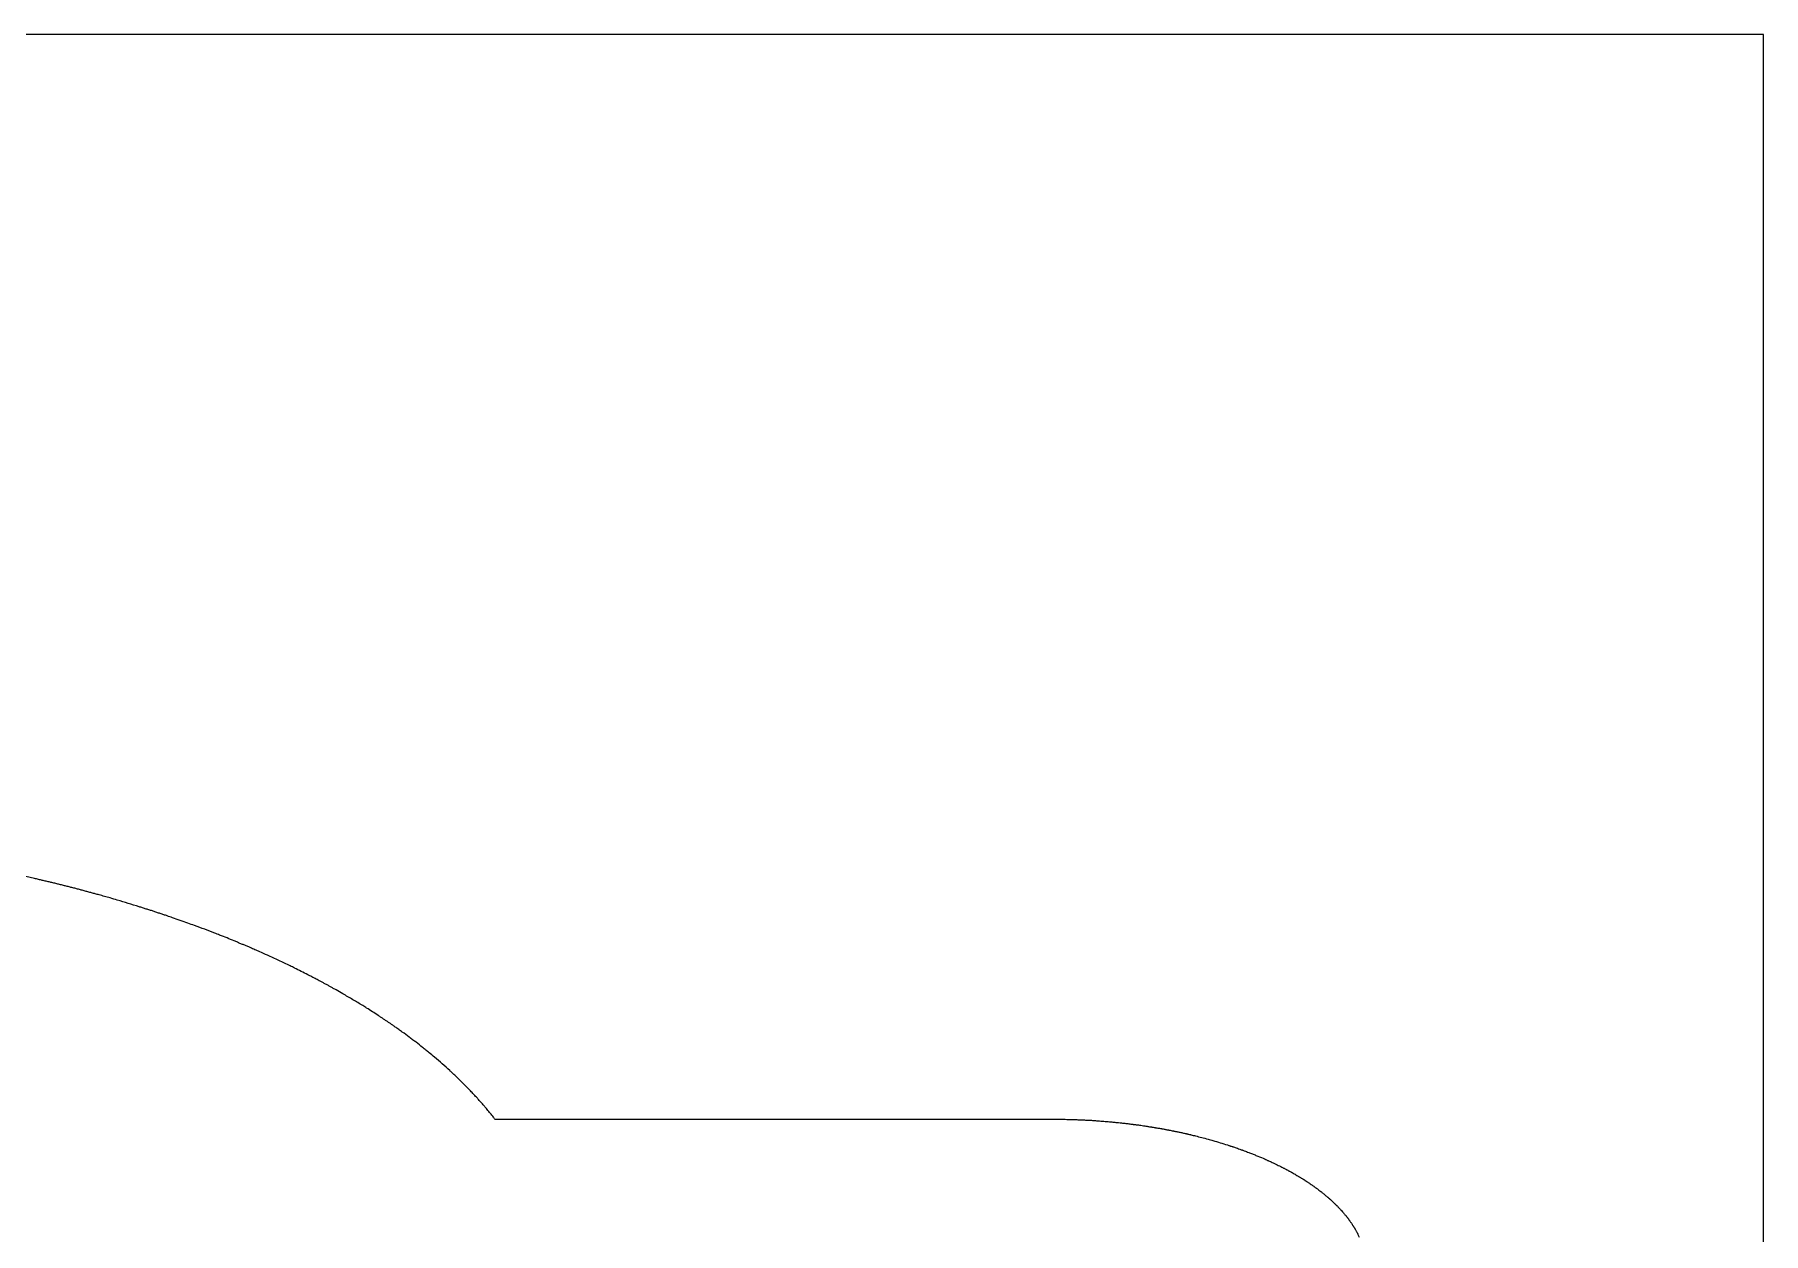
# Model space of a CAD drawing. Header units: millimetres. Extents: x 89860 to 502050, y -351975 to 882300.
# Drawn here: x 362979.054 to 362981.208, y 257910.36 to 257911.854 of the extents above; entities that cross this region are included whole.
import ezdxf

# ---------------------------------------------------------------- set-up
doc = ezdxf.new("R2010")
doc.units = ezdxf.units.MM
doc.header["$LTSCALE"] = 150
doc.layers.add('-----20 General Symbol', color=3, linetype='Continuous')
doc.layers.add('-----29 Cable Schedule', color=1, linetype='Continuous')

# ---------------------------------------------------------------- blocks, each defined once
blk = doc.blocks.new('A$C93139d4c')
at = {"layer": '-----20 General Symbol'}
for points, knots in [([(-30937.5834, -18776.2924), (-30938.587, -18776.2924), (-30939.5907, -18776.2924), (-30941.5981, -18776.2924), (-30942.6017, -18776.2924), (-30945.6127, -18776.2924), (-30947.6201, -18776.2924), (-30949.6274, -18776.2924)], [0, 0, 0, 0, 0.25, 0.25, 0.5, 0.5, 1, 1, 1, 1]), ([(-30937.5834, -18782.1728), (-30937.5834, -18781.7199), (-30937.5834, -18781.2577), (-30937.5834, -18780.0789), (-30937.5834, -18779.3505), (-30937.5834, -18777.8524), (-30937.5834, -18777.0825), (-30937.5834, -18776.2924)], [0, 0, 0, 0, 0.249802, 0.249802, 0.624772, 0.624772, 1, 1, 1, 1]), ([(-30941.892, -18778.3958), (-30941.8968, -18778.3947), (-30941.9017, -18778.3936), (-30941.9114, -18778.3914), (-30941.9163, -18778.3903), (-30941.9244, -18778.3885), (-30941.9276, -18778.3878), (-30941.9309, -18778.3871)], [0, 0, 0, 0, 0.375001, 0.375001, 0.750001, 0.750001, 1, 1, 1, 1]), ([(-30941.8727, -18778.4005), (-30941.8743, -18778.4001), (-30941.8759, -18778.3997), (-30941.8791, -18778.3989), (-30941.8807, -18778.3985), (-30941.8855, -18778.3974), (-30941.8888, -18778.3966), (-30941.892, -18778.3958)], [0, 0, 0, 0, 0.25, 0.25, 0.5, 0.5, 1, 1, 1, 1]), ([(-30941.8535, -18778.4048), (-30941.8551, -18778.4045), (-30941.8567, -18778.4041), (-30941.8599, -18778.4034), (-30941.8615, -18778.403), (-30941.8663, -18778.4019), (-30941.8695, -18778.4012), (-30941.8727, -18778.4005)], [0, 0, 0, 0, 0.25, 0.25, 0.5, 0.5, 1, 1, 1, 1]), ([(-30941.8344, -18778.4095), (-30941.836, -18778.4091), (-30941.8376, -18778.4087), (-30941.8408, -18778.4079), (-30941.8423, -18778.4075), (-30941.8471, -18778.4064), (-30941.8503, -18778.4056), (-30941.8535, -18778.4048)], [0, 0, 0, 0, 0.25, 0.25, 0.5, 0.5, 1, 1, 1, 1]), ([(-30941.8154, -18778.4144), (-30941.817, -18778.4139), (-30941.8186, -18778.4135), (-30941.8217, -18778.4127), (-30941.8233, -18778.4123), (-30941.8281, -18778.4111), (-30941.8312, -18778.4103), (-30941.8344, -18778.4095)], [0, 0, 0, 0, 0.25, 0.25, 0.5, 0.5, 1, 1, 1, 1]), ([(-30941.7965, -18778.419), (-30941.7981, -18778.4186), (-30941.7997, -18778.4182), (-30941.8028, -18778.4174), (-30941.8044, -18778.4171), (-30941.8091, -18778.4159), (-30941.8123, -18778.4151), (-30941.8154, -18778.4144)], [0, 0, 0, 0, 0.25, 0.25, 0.5, 0.5, 1, 1, 1, 1]), ([(-30941.7778, -18778.4239), (-30941.7794, -18778.4235), (-30941.7809, -18778.4231), (-30941.784, -18778.4223), (-30941.7856, -18778.4219), (-30941.7903, -18778.4206), (-30941.7934, -18778.4198), (-30941.7965, -18778.419)], [0, 0, 0, 0, 0.25, 0.25, 0.5, 0.5, 1, 1, 1, 1]), ([(-30941.7591, -18778.4291), (-30941.7607, -18778.4286), (-30941.7622, -18778.4282), (-30941.7654, -18778.4273), (-30941.7669, -18778.4269), (-30941.7716, -18778.4256), (-30941.7747, -18778.4248), (-30941.7778, -18778.4239)], [0, 0, 0, 0, 0.25, 0.25, 0.5, 0.5, 1, 1, 1, 1]), ([(-30941.7406, -18778.434), (-30941.7421, -18778.4336), (-30941.7437, -18778.4332), (-30941.7468, -18778.4323), (-30941.7483, -18778.4319), (-30941.7529, -18778.4307), (-30941.756, -18778.4299), (-30941.7591, -18778.4291)], [0, 0, 0, 0, 0.25, 0.25, 0.5, 0.5, 1, 1, 1, 1]), ([(-30941.7038, -18778.4443), (-30941.7084, -18778.443), (-30941.713, -18778.4417), (-30941.7222, -18778.4391), (-30941.7268, -18778.4379), (-30941.7344, -18778.4357), (-30941.7375, -18778.4348), (-30941.7406, -18778.434)], [0, 0, 0, 0, 0.375, 0.375, 0.75, 0.75, 1, 1, 1, 1]), ([(-30941.6316, -18778.4661), (-30941.6406, -18778.4634), (-30941.6496, -18778.4606), (-30941.6677, -18778.4552), (-30941.6767, -18778.4525), (-30941.6918, -18778.4479), (-30941.6978, -18778.4461), (-30941.7038, -18778.4443)], [0, 0, 0, 0, 0.375005, 0.375005, 0.750003, 0.750003, 1, 1, 1, 1]), ([(-30941.6139, -18778.4718), (-30941.6154, -18778.4713), (-30941.6168, -18778.4709), (-30941.6198, -18778.4699), (-30941.6213, -18778.4694), (-30941.6257, -18778.468), (-30941.6287, -18778.4671), (-30941.6316, -18778.4661)], [0, 0, 0, 0, 0.25, 0.25, 0.5, 0.5, 1, 1, 1, 1]), ([(-30941.5963, -18778.4773), (-30941.5977, -18778.4768), (-30941.5992, -18778.4764), (-30941.6021, -18778.4754), (-30941.6036, -18778.475), (-30941.608, -18778.4736), (-30941.6109, -18778.4727), (-30941.6139, -18778.4718)], [0, 0, 0, 0, 0.25, 0.25, 0.5, 0.5, 1, 1, 1, 1]), ([(-30941.5787, -18778.4832), (-30941.5802, -18778.4827), (-30941.5817, -18778.4823), (-30941.5846, -18778.4813), (-30941.5861, -18778.4808), (-30941.5904, -18778.4793), (-30941.5934, -18778.4783), (-30941.5963, -18778.4773)], [0, 0, 0, 0, 0.25, 0.25, 0.5, 0.5, 1, 1, 1, 1]), ([(-30941.5614, -18778.489), (-30941.5628, -18778.4885), (-30941.5643, -18778.488), (-30941.5672, -18778.4871), (-30941.5686, -18778.4866), (-30941.573, -18778.4852), (-30941.5758, -18778.4842), (-30941.5787, -18778.4832)], [0, 0, 0, 0, 0.25, 0.25, 0.5, 0.5, 1, 1, 1, 1]), ([(-30941.5099, -18778.5069), (-30941.5163, -18778.5047), (-30941.5227, -18778.5024), (-30941.5356, -18778.4979), (-30941.542, -18778.4957), (-30941.5527, -18778.4919), (-30941.5571, -18778.4904), (-30941.5614, -18778.489)], [0, 0, 0, 0, 0.375005, 0.375005, 0.750004, 0.750004, 1, 1, 1, 1]), ([(-30941.443, -18778.5319), (-30941.4513, -18778.5288), (-30941.4596, -18778.5256), (-30941.4763, -18778.5193), (-30941.4847, -18778.5162), (-30941.4987, -18778.511), (-30941.5043, -18778.509), (-30941.5099, -18778.5069)], [0, 0, 0, 0, 0.375008, 0.375008, 0.750006, 0.750006, 1, 1, 1, 1]), ([(-30941.3942, -18778.5515), (-30941.4003, -18778.549), (-30941.4063, -18778.5465), (-30941.4185, -18778.5416), (-30941.4246, -18778.5392), (-30941.4348, -18778.5351), (-30941.4389, -18778.5335), (-30941.443, -18778.5319)], [0, 0, 0, 0, 0.375006, 0.375006, 0.750004, 0.750004, 1, 1, 1, 1]), ([(-30941.3782, -18778.5582), (-30941.3795, -18778.5577), (-30941.3808, -18778.5571), (-30941.3835, -18778.556), (-30941.3848, -18778.5554), (-30941.3888, -18778.5537), (-30941.3915, -18778.5526), (-30941.3942, -18778.5515)], [0, 0, 0, 0, 0.25, 0.25, 0.5, 0.5, 1, 1, 1, 1]), ([(-30941.3623, -18778.5648), (-30941.3636, -18778.5642), (-30941.3649, -18778.5637), (-30941.3676, -18778.5626), (-30941.3689, -18778.562), (-30941.3729, -18778.5604), (-30941.3755, -18778.5593), (-30941.3782, -18778.5582)], [0, 0, 0, 0, 0.25, 0.25, 0.5, 0.5, 1, 1, 1, 1]), ([(-30941.3309, -18778.5783), (-30941.3348, -18778.5766), (-30941.3387, -18778.5749), (-30941.3466, -18778.5715), (-30941.3505, -18778.5698), (-30941.357, -18778.567), (-30941.3596, -18778.5659), (-30941.3623, -18778.5648)], [0, 0, 0, 0, 0.375002, 0.375002, 0.750001, 0.750001, 1, 1, 1, 1]), ([(-30941.2549, -18778.6136), (-30941.2643, -18778.6091), (-30941.2737, -18778.6047), (-30941.2926, -18778.5958), (-30941.3022, -18778.5914), (-30941.3181, -18778.5841), (-30941.3245, -18778.5812), (-30941.3309, -18778.5783)], [0, 0, 0, 0, 0.375018, 0.375018, 0.750015, 0.750015, 1, 1, 1, 1]), ([(-30941.211, -18778.6355), (-30941.2164, -18778.6327), (-30941.2219, -18778.63), (-30941.2328, -18778.6245), (-30941.2383, -18778.6218), (-30941.2475, -18778.6172), (-30941.2512, -18778.6154), (-30941.2549, -18778.6136)], [0, 0, 0, 0, 0.375008, 0.375008, 0.750004, 0.750004, 1, 1, 1, 1]), ([(-30941.1824, -18778.6507), (-30941.1859, -18778.6488), (-30941.1895, -18778.6469), (-30941.1966, -18778.6431), (-30941.2002, -18778.6412), (-30941.2062, -18778.638), (-30941.2086, -18778.6368), (-30941.211, -18778.6355)], [0, 0, 0, 0, 0.375004, 0.375004, 0.750003, 0.750003, 1, 1, 1, 1]), ([(-30941.1683, -18778.658), (-30941.1695, -18778.6574), (-30941.1706, -18778.6568), (-30941.173, -18778.6555), (-30941.1742, -18778.6549), (-30941.1777, -18778.6531), (-30941.18, -18778.6519), (-30941.1824, -18778.6507)], [0, 0, 0, 0, 0.25, 0.25, 0.5, 0.5, 1, 1, 1, 1]), ([(-30941.1544, -18778.6658), (-30941.1555, -18778.6652), (-30941.1567, -18778.6645), (-30941.159, -18778.6632), (-30941.1602, -18778.6625), (-30941.1637, -18778.6606), (-30941.166, -18778.6593), (-30941.1683, -18778.658)], [0, 0, 0, 0, 0.25, 0.25, 0.5, 0.5, 1, 1, 1, 1]), ([(-30941.1406, -18778.6734), (-30941.1418, -18778.6728), (-30941.1429, -18778.6721), (-30941.1452, -18778.6709), (-30941.1464, -18778.6702), (-30941.1498, -18778.6683), (-30941.1521, -18778.6671), (-30941.1544, -18778.6658)], [0, 0, 0, 0, 0.25, 0.25, 0.5, 0.5, 1, 1, 1, 1]), ([(-30941.074, -18778.7126), (-30941.0822, -18778.7076), (-30941.0904, -18778.7027), (-30941.107, -18778.6929), (-30941.1154, -18778.688), (-30941.1293, -18778.6799), (-30941.135, -18778.6766), (-30941.1406, -18778.6734)], [0, 0, 0, 0, 0.375025, 0.375025, 0.75002, 0.75002, 1, 1, 1, 1]), ([(-30941.0359, -18778.7369), (-30941.0406, -18778.7338), (-30941.0453, -18778.7308), (-30941.0548, -18778.7247), (-30941.0596, -18778.7217), (-30941.0676, -18778.7166), (-30941.0708, -18778.7146), (-30941.074, -18778.7126)], [0, 0, 0, 0, 0.375013, 0.375013, 0.750011, 0.750011, 1, 1, 1, 1]), ([(-30941.0235, -18778.7453), (-30941.0245, -18778.7446), (-30941.0256, -18778.7439), (-30941.0276, -18778.7425), (-30941.0287, -18778.7418), (-30941.0318, -18778.7397), (-30941.0338, -18778.7383), (-30941.0359, -18778.7369)], [0, 0, 0, 0, 0.25, 0.25, 0.5, 0.5, 1, 1, 1, 1]), ([(-30941.0113, -18778.7534), (-30941.0123, -18778.7527), (-30941.0133, -18778.752), (-30941.0154, -18778.7507), (-30941.0164, -18778.75), (-30941.0194, -18778.748), (-30941.0215, -18778.7466), (-30941.0235, -18778.7453)], [0, 0, 0, 0, 0.25, 0.25, 0.5, 0.5, 1, 1, 1, 1]), ([(-30940.9992, -18778.7617), (-30941.0002, -18778.761), (-30941.0012, -18778.7603), (-30941.0032, -18778.7589), (-30941.0042, -18778.7582), (-30941.0072, -18778.7561), (-30941.0093, -18778.7547), (-30941.0113, -18778.7534)], [0, 0, 0, 0, 0.25, 0.25, 0.5, 0.5, 1, 1, 1, 1]), ([(-30940.9755, -18778.7784), (-30940.9785, -18778.7763), (-30940.9814, -18778.7743), (-30940.9873, -18778.7701), (-30940.9903, -18778.768), (-30940.9952, -18778.7645), (-30940.9972, -18778.7631), (-30940.9992, -18778.7617)], [0, 0, 0, 0, 0.375002, 0.375002, 0.750002, 0.750002, 1, 1, 1, 1]), ([(-30940.9412, -18778.804), (-30940.9441, -18778.8019), (-30940.947, -18778.7998), (-30940.9527, -18778.7955), (-30940.9556, -18778.7934), (-30940.9641, -18778.787), (-30940.9698, -18778.7827), (-30940.9755, -18778.7784)], [0, 0, 0, 0, 0.250002, 0.250002, 0.499998, 0.499998, 1, 1, 1, 1]), ([(-30940.9084, -18778.8302), (-30940.9111, -18778.828), (-30940.9139, -18778.8258), (-30940.9193, -18778.8215), (-30940.9221, -18778.8193), (-30940.9304, -18778.8128), (-30940.9358, -18778.8084), (-30940.9412, -18778.804)], [0, 0, 0, 0, 0.25, 0.25, 0.499998, 0.499998, 1, 1, 1, 1]), ([(-30940.8572, -18778.8746), (-30940.8634, -18778.869), (-30940.8697, -18778.8634), (-30940.8823, -18778.8523), (-30940.8888, -18778.8467), (-30940.8996, -18778.8375), (-30940.904, -18778.8338), (-30940.9084, -18778.8302)], [0, 0, 0, 0, 0.375034, 0.375034, 0.750029, 0.750029, 1, 1, 1, 1]), ([(-30940.8379, -18778.8928), (-30940.8403, -18778.8905), (-30940.8426, -18778.8883), (-30940.8474, -18778.8837), (-30940.8498, -18778.8814), (-30940.8539, -18778.8776), (-30940.8555, -18778.8761), (-30940.8572, -18778.8746)], [0, 0, 0, 0, 0.375005, 0.375005, 0.750004, 0.750004, 1, 1, 1, 1]), ([(-30940.8102, -18778.9202), (-30940.8136, -18778.9168), (-30940.817, -18778.9134), (-30940.8239, -18778.9065), (-30940.8274, -18778.9031), (-30940.8332, -18778.8974), (-30940.8355, -18778.8951), (-30940.8379, -18778.8928)], [0, 0, 0, 0, 0.375011, 0.375011, 0.750006, 0.750006, 1, 1, 1, 1]), ([(-30940.7928, -18778.9387), (-30940.7942, -18778.9372), (-30940.7957, -18778.9357), (-30940.7986, -18778.9326), (-30940.8001, -18778.931), (-30940.8045, -18778.9264), (-30940.8073, -18778.9233), (-30940.8102, -18778.9202)], [0, 0, 0, 0, 0.25, 0.25, 0.5, 0.5, 1, 1, 1, 1]), ([(-30940.776, -18778.9575), (-30940.778, -18778.9552), (-30940.7801, -18778.9528), (-30940.7843, -18778.9481), (-30940.7864, -18778.9458), (-30940.7899, -18778.9419), (-30940.7913, -18778.9403), (-30940.7928, -18778.9387)], [0, 0, 0, 0, 0.375005, 0.375005, 0.750004, 0.750004, 1, 1, 1, 1]), ([(-30940.7679, -18778.9669), (-30940.7685, -18778.9661), (-30940.7692, -18778.9653), (-30940.7706, -18778.9638), (-30940.7712, -18778.963), (-30940.7733, -18778.9606), (-30940.7746, -18778.9591), (-30940.776, -18778.9575)], [0, 0, 0, 0, 0.25, 0.25, 0.5, 0.5, 1, 1, 1, 1]), ([(-30940.7522, -18778.9859), (-30940.7535, -18778.9843), (-30940.7548, -18778.9828), (-30940.7574, -18778.9796), (-30940.7587, -18778.978), (-30940.7627, -18778.9732), (-30940.7653, -18778.9701), (-30940.7679, -18778.9669)], [0, 0, 0, 0, 0.25, 0.25, 0.5, 0.5, 1, 1, 1, 1]), ([(-30940.7446, -18778.9956), (-30940.7452, -18778.9948), (-30940.7459, -18778.994), (-30940.7471, -18778.9924), (-30940.7478, -18778.9916), (-30940.7497, -18778.9891), (-30940.7509, -18778.9875), (-30940.7522, -18778.9859)], [0, 0, 0, 0, 0.25, 0.25, 0.5, 0.5, 1, 1, 1, 1]), ([(-30940.7446, -18778.9956), (-30940.629, -18778.9956), (-30940.5134, -18778.9956), (-30940.2821, -18778.9956), (-30940.1665, -18778.9956), (-30939.8197, -18778.9956), (-30939.5885, -18778.9956), (-30939.3572, -18778.9956)], [0, 0, 0, 0, 0.25, 0.25, 0.5, 0.5, 1, 1, 1, 1]), ([(-30939.3572, -18778.9956), (-30939.3555, -18778.9956), (-30939.3539, -18778.9956), (-30939.3505, -18778.9956), (-30939.3488, -18778.9956), (-30939.3438, -18778.9956), (-30939.3404, -18778.9956), (-30939.3371, -18778.9956)], [0, 0, 0, 0, 0.25, 0.25, 0.5, 0.5, 1, 1, 1, 1]), ([(-30939.3371, -18778.9956), (-30939.3338, -18778.9957), (-30939.3304, -18778.9957), (-30939.3221, -18778.996), (-30939.3171, -18778.9961), (-30939.3072, -18778.9964), (-30939.3022, -18778.9965), (-30939.2972, -18778.9966)], [0, 0, 0, 0, 0.25, 0.25, 0.625, 0.625, 1, 1, 1, 1]), ([(-30939.2972, -18778.9966), (-30939.2955, -18778.9967), (-30939.2939, -18778.9968), (-30939.2914, -18778.997), (-30939.2906, -18778.997), (-30939.2889, -18778.9971), (-30939.2881, -18778.9971), (-30939.2873, -18778.9972)], [0, 0, 0, 0, 0.5, 0.5, 0.75, 0.75, 1, 1, 1, 1]), ([(-30939.2873, -18778.9972), (-30939.2856, -18778.9972), (-30939.284, -18778.9973), (-30939.2807, -18778.9974), (-30939.2791, -18778.9974), (-30939.2774, -18778.9974)], [0, 0, 0, 0, 0.5, 0.5, 1, 1, 1, 1]), ([(-30939.2774, -18778.9974), (-30939.2758, -18778.9975), (-30939.2742, -18778.9976), (-30939.2701, -18778.9978), (-30939.2676, -18778.998), (-30939.2627, -18778.9982), (-30939.2603, -18778.9984), (-30939.2578, -18778.9985)], [0, 0, 0, 0, 0.25, 0.25, 0.625, 0.625, 1, 1, 1, 1]), ([(-30939.2578, -18778.9985), (-30939.2562, -18778.9987), (-30939.2546, -18778.9988), (-30939.2521, -18778.999), (-30939.2513, -18778.9991), (-30939.2497, -18778.9992), (-30939.2489, -18778.9993), (-30939.2481, -18778.9993)], [0, 0, 0, 0, 0.5, 0.5, 0.75, 0.75, 1, 1, 1, 1]), ([(-30939.2481, -18778.9993), (-30939.2464, -18778.9994), (-30939.2448, -18778.9995), (-30939.2424, -18778.9996), (-30939.2416, -18778.9997), (-30939.24, -18778.9998), (-30939.2392, -18778.9998), (-30939.2383, -18778.9999)], [0, 0, 0, 0, 0.5, 0.5, 0.75, 0.75, 1, 1, 1, 1]), ([(-30939.2383, -18778.9999), (-30939.2359, -18779.0001), (-30939.2335, -18779.0003), (-30939.2287, -18779.0007), (-30939.2263, -18779.0009), (-30939.219, -18779.0015), (-30939.2142, -18779.0019), (-30939.2094, -18779.0023)], [0, 0, 0, 0, 0.25, 0.25, 0.5, 0.5, 1, 1, 1, 1]), ([(-30939.2094, -18779.0023), (-30939.2078, -18779.0024), (-30939.2062, -18779.0026), (-30939.2038, -18779.0029), (-30939.203, -18779.003), (-30939.2014, -18779.0032), (-30939.2006, -18779.0032), (-30939.1998, -18779.0033)], [0, 0, 0, 0, 0.5, 0.5, 0.75, 0.75, 1, 1, 1, 1]), ([(-30939.1998, -18779.0033), (-30939.1982, -18779.0035), (-30939.1966, -18779.0036), (-30939.1943, -18779.0038), (-30939.1935, -18779.0039), (-30939.1919, -18779.004), (-30939.1911, -18779.0041), (-30939.1903, -18779.0041)], [0, 0, 0, 0, 0.5, 0.5, 0.75, 0.75, 1, 1, 1, 1]), ([(-30939.1903, -18779.0041), (-30939.1879, -18779.0044), (-30939.1856, -18779.0047), (-30939.1797, -18779.0053), (-30939.1761, -18779.0057), (-30939.169, -18779.0065), (-30939.1655, -18779.007), (-30939.162, -18779.0074)], [0, 0, 0, 0, 0.25, 0.25, 0.624999, 0.624999, 1, 1, 1, 1]), ([(-30939.162, -18779.0074), (-30939.1604, -18779.0076), (-30939.1588, -18779.0078), (-30939.1565, -18779.0081), (-30939.1557, -18779.0082), (-30939.1541, -18779.0085), (-30939.1533, -18779.0086), (-30939.1526, -18779.0087)], [0, 0, 0, 0, 0.5, 0.5, 0.75, 0.75, 1, 1, 1, 1]), ([(-30939.1526, -18779.0087), (-30939.151, -18779.0089), (-30939.1495, -18779.0091), (-30939.1471, -18779.0093), (-30939.1464, -18779.0094), (-30939.1448, -18779.0096), (-30939.1441, -18779.0097), (-30939.1433, -18779.0098)], [0, 0, 0, 0, 0.5, 0.5, 0.75, 0.75, 1, 1, 1, 1]), ([(-30939.1433, -18779.0098), (-30939.1417, -18779.01), (-30939.1402, -18779.0102), (-30939.1363, -18779.0108), (-30939.134, -18779.0111), (-30939.1294, -18779.0118), (-30939.1271, -18779.0121), (-30939.1248, -18779.0124)], [0, 0, 0, 0, 0.25, 0.25, 0.625, 0.625, 1, 1, 1, 1]), ([(-30939.1248, -18779.0124), (-30939.1233, -18779.0127), (-30939.1217, -18779.013), (-30939.1194, -18779.0134), (-30939.1187, -18779.0135), (-30939.1171, -18779.0138), (-30939.1164, -18779.0139), (-30939.1156, -18779.014)], [0, 0, 0, 0, 0.5, 0.5, 0.75, 0.75, 1, 1, 1, 1]), ([(-30939.1156, -18779.014), (-30939.1141, -18779.0143), (-30939.1126, -18779.0145), (-30939.1103, -18779.0148), (-30939.1095, -18779.0149), (-30939.108, -18779.0152), (-30939.1072, -18779.0153), (-30939.1064, -18779.0154)], [0, 0, 0, 0, 0.5, 0.5, 0.75, 0.75, 1, 1, 1, 1]), ([(-30939.1064, -18779.0154), (-30939.1049, -18779.0157), (-30939.1034, -18779.0159), (-30939.1012, -18779.0163), (-30939.1004, -18779.0165), (-30939.0989, -18779.0167), (-30939.0981, -18779.0169), (-30939.0974, -18779.017)], [0, 0, 0, 0, 0.5, 0.5, 0.75, 0.75, 1, 1, 1, 1]), ([(-30939.0974, -18779.017), (-30939.0959, -18779.0172), (-30939.0944, -18779.0174), (-30939.0921, -18779.0178), (-30939.0914, -18779.0179), (-30939.0898, -18779.0181), (-30939.0891, -18779.0182), (-30939.0883, -18779.0183)], [0, 0, 0, 0, 0.5, 0.5, 0.75, 0.75, 1, 1, 1, 1]), ([(-30939.0883, -18779.0183), (-30939.0868, -18779.0186), (-30939.0853, -18779.0189), (-30939.0831, -18779.0193), (-30939.0823, -18779.0194), (-30939.0808, -18779.0197), (-30939.0801, -18779.0198), (-30939.0793, -18779.0199)], [0, 0, 0, 0, 0.5, 0.5, 0.75, 0.75, 1, 1, 1, 1]), ([(-30939.0793, -18779.0199), (-30939.0779, -18779.0202), (-30939.0764, -18779.0206), (-30939.0742, -18779.021), (-30939.0734, -18779.0212), (-30939.0719, -18779.0215), (-30939.0712, -18779.0217), (-30939.0705, -18779.0218)], [0, 0, 0, 0, 0.5, 0.5, 0.75, 0.75, 1, 1, 1, 1]), ([(-30939.0705, -18779.0218), (-30939.069, -18779.0221), (-30939.0675, -18779.0223), (-30939.0653, -18779.0227), (-30939.0645, -18779.0229), (-30939.0631, -18779.0231), (-30939.0623, -18779.0233), (-30939.0616, -18779.0234)], [0, 0, 0, 0, 0.5, 0.5, 0.75, 0.75, 1, 1, 1, 1]), ([(-30939.0616, -18779.0234), (-30939.0601, -18779.0237), (-30939.0586, -18779.024), (-30939.0564, -18779.0245), (-30939.0557, -18779.0247), (-30939.0542, -18779.025), (-30939.0535, -18779.0251), (-30939.0527, -18779.0253)], [0, 0, 0, 0, 0.5, 0.5, 0.75, 0.75, 1, 1, 1, 1]), ([(-30939.0527, -18779.0253), (-30939.0513, -18779.0256), (-30939.0498, -18779.0258), (-30939.0476, -18779.0262), (-30939.0469, -18779.0264), (-30939.0454, -18779.0266), (-30939.0447, -18779.0268), (-30939.044, -18779.0269)], [0, 0, 0, 0, 0.5, 0.5, 0.75, 0.75, 1, 1, 1, 1]), ([(-30939.044, -18779.0269), (-30939.0411, -18779.0275), (-30939.0382, -18779.0281), (-30939.0338, -18779.0291), (-30939.0324, -18779.0294), (-30939.0295, -18779.03), (-30939.028, -18779.0303), (-30939.0266, -18779.0306)], [0, 0, 0, 0, 0.5, 0.5, 0.75, 0.75, 1, 1, 1, 1]), ([(-30939.0266, -18779.0306), (-30939.0251, -18779.031), (-30939.0237, -18779.0314), (-30939.0215, -18779.0319), (-30939.0208, -18779.0321), (-30939.0194, -18779.0324), (-30939.0187, -18779.0326), (-30939.018, -18779.0328)], [0, 0, 0, 0, 0.5, 0.5, 0.75, 0.75, 1, 1, 1, 1]), ([(-30939.018, -18779.0328), (-30939.0165, -18779.0331), (-30939.0151, -18779.0334), (-30939.013, -18779.0339), (-30939.0123, -18779.034), (-30939.0108, -18779.0343), (-30939.0101, -18779.0345), (-30939.0094, -18779.0347)], [0, 0, 0, 0, 0.5, 0.5, 0.75, 0.75, 1, 1, 1, 1]), ([(-30939.0094, -18779.0347), (-30939.0059, -18779.0355), (-30939.0024, -18779.0364), (-30938.9937, -18779.0386), (-30938.9884, -18779.04), (-30938.978, -18779.0427), (-30938.9728, -18779.044), (-30938.9675, -18779.0454)], [0, 0, 0, 0, 0.249994, 0.249994, 0.624991, 0.624991, 1, 1, 1, 1]), ([(-30938.9675, -18779.0454), (-30938.9635, -18779.0465), (-30938.9594, -18779.0477), (-30938.9493, -18779.0507), (-30938.9433, -18779.0525), (-30938.9313, -18779.0561), (-30938.9253, -18779.058), (-30938.9193, -18779.0598)], [0, 0, 0, 0, 0.249976, 0.249976, 0.624964, 0.624964, 1, 1, 1, 1]), ([(-30938.9193, -18779.0598), (-30938.918, -18779.0602), (-30938.9167, -18779.0607), (-30938.9148, -18779.0614), (-30938.9141, -18779.0616), (-30938.9128, -18779.062), (-30938.9122, -18779.0622), (-30938.9115, -18779.0625)], [0, 0, 0, 0, 0.5, 0.5, 0.75, 0.75, 1, 1, 1, 1]), ([(-30938.9115, -18779.0625), (-30938.9102, -18779.0629), (-30938.9089, -18779.0633), (-30938.907, -18779.0639), (-30938.9064, -18779.0641), (-30938.9051, -18779.0645), (-30938.9044, -18779.0647), (-30938.9038, -18779.0649)], [0, 0, 0, 0, 0.5, 0.5, 0.75, 0.75, 1, 1, 1, 1]), ([(-30938.9038, -18779.0649), (-30938.9025, -18779.0653), (-30938.9012, -18779.0658), (-30938.898, -18779.0669), (-30938.8961, -18779.0675), (-30938.8923, -18779.0689), (-30938.8904, -18779.0695), (-30938.8885, -18779.0702)], [0, 0, 0, 0, 0.249995, 0.249995, 0.624994, 0.624994, 1, 1, 1, 1]), ([(-30938.8885, -18779.0702), (-30938.8872, -18779.0707), (-30938.886, -18779.0712), (-30938.8841, -18779.0719), (-30938.8835, -18779.0722), (-30938.8822, -18779.0727), (-30938.8816, -18779.0729), (-30938.881, -18779.0732)], [0, 0, 0, 0, 0.5, 0.5, 0.75, 0.75, 1, 1, 1, 1]), ([(-30938.881, -18779.0732), (-30938.8797, -18779.0736), (-30938.8785, -18779.074), (-30938.8754, -18779.0752), (-30938.8735, -18779.0758), (-30938.8698, -18779.0772), (-30938.8679, -18779.0778), (-30938.8661, -18779.0785)], [0, 0, 0, 0, 0.249999, 0.249999, 0.624998, 0.624998, 1, 1, 1, 1]), ([(-30938.8661, -18779.0785), (-30938.8631, -18779.0797), (-30938.8601, -18779.0809), (-30938.854, -18779.0834), (-30938.851, -18779.0846), (-30938.8421, -18779.0882), (-30938.8361, -18779.0907), (-30938.8302, -18779.0932)], [0, 0, 0, 0, 0.249983, 0.249983, 0.499967, 0.499967, 1, 1, 1, 1]), ([(-30938.8302, -18779.0932), (-30938.8291, -18779.0937), (-30938.8279, -18779.0943), (-30938.8262, -18779.0951), (-30938.8256, -18779.0953), (-30938.8244, -18779.0959), (-30938.8238, -18779.0961), (-30938.8233, -18779.0964)], [0, 0, 0, 0, 0.5, 0.5, 0.75, 0.75, 1, 1, 1, 1]), ([(-30938.8233, -18779.0964), (-30938.8221, -18779.0969), (-30938.821, -18779.0974), (-30938.8193, -18779.0981), (-30938.8187, -18779.0984), (-30938.8175, -18779.0988), (-30938.817, -18779.0991), (-30938.8164, -18779.0993)], [0, 0, 0, 0, 0.5, 0.5, 0.75, 0.75, 1, 1, 1, 1]), ([(-30938.8164, -18779.0993), (-30938.8136, -18779.1007), (-30938.8108, -18779.102), (-30938.8038, -18779.1053), (-30938.7997, -18779.1073), (-30938.7914, -18779.1113), (-30938.7873, -18779.1133), (-30938.7832, -18779.1153)], [0, 0, 0, 0, 0.249974, 0.249974, 0.624967, 0.624967, 1, 1, 1, 1]), ([(-30938.7832, -18779.1153), (-30938.7821, -18779.1159), (-30938.7811, -18779.1164), (-30938.7795, -18779.1172), (-30938.7789, -18779.1175), (-30938.7779, -18779.118), (-30938.7773, -18779.1183), (-30938.7768, -18779.1185)], [0, 0, 0, 0, 0.5, 0.5, 0.75, 0.75, 1, 1, 1, 1]), ([(-30938.7768, -18779.1185), (-30938.7758, -18779.1191), (-30938.7747, -18779.1197), (-30938.7731, -18779.1206), (-30938.7726, -18779.1209), (-30938.7716, -18779.1214), (-30938.771, -18779.1217), (-30938.7705, -18779.122)], [0, 0, 0, 0, 0.5, 0.5, 0.75, 0.75, 1, 1, 1, 1]), ([(-30938.7705, -18779.122), (-30938.7695, -18779.1226), (-30938.7684, -18779.1231), (-30938.7669, -18779.1239), (-30938.7664, -18779.1242), (-30938.7653, -18779.1247), (-30938.7648, -18779.125), (-30938.7643, -18779.1252)], [0, 0, 0, 0, 0.5, 0.5, 0.75, 0.75, 1, 1, 1, 1]), ([(-30938.7643, -18779.1252), (-30938.7633, -18779.1258), (-30938.7622, -18779.1264), (-30938.7607, -18779.1272), (-30938.7602, -18779.1275), (-30938.7592, -18779.1281), (-30938.7586, -18779.1284), (-30938.7581, -18779.1287)], [0, 0, 0, 0, 0.5, 0.5, 0.75, 0.75, 1, 1, 1, 1]), ([(-30938.7581, -18779.1287), (-30938.7571, -18779.1293), (-30938.7561, -18779.1298), (-30938.7536, -18779.1313), (-30938.7521, -18779.1321), (-30938.7491, -18779.1339), (-30938.7476, -18779.1348), (-30938.7461, -18779.1356)], [0, 0, 0, 0, 0.249998, 0.249998, 0.624998, 0.624998, 1, 1, 1, 1]), ([(-30938.7461, -18779.1356), (-30938.7451, -18779.1362), (-30938.7441, -18779.1368), (-30938.7426, -18779.1376), (-30938.7422, -18779.1379), (-30938.7412, -18779.1385), (-30938.7407, -18779.1388), (-30938.7402, -18779.1391)], [0, 0, 0, 0, 0.5, 0.5, 0.75, 0.75, 1, 1, 1, 1]), ([(-30938.7402, -18779.1391), (-30938.7392, -18779.1397), (-30938.7383, -18779.1403), (-30938.7368, -18779.1413), (-30938.7363, -18779.1416), (-30938.7354, -18779.1422), (-30938.7349, -18779.1425), (-30938.7344, -18779.1428)], [0, 0, 0, 0, 0.5, 0.5, 0.75, 0.75, 1, 1, 1, 1]), ([(-30938.7344, -18779.1428), (-30938.7335, -18779.1434), (-30938.7325, -18779.144), (-30938.7311, -18779.1448), (-30938.7306, -18779.1451), (-30938.7297, -18779.1457), (-30938.7292, -18779.146), (-30938.7287, -18779.1463)], [0, 0, 0, 0, 0.5, 0.5, 0.75, 0.75, 1, 1, 1, 1]), ([(-30938.7287, -18779.1463), (-30938.7278, -18779.1469), (-30938.7268, -18779.1475), (-30938.7254, -18779.1485), (-30938.725, -18779.1488), (-30938.724, -18779.1494), (-30938.7236, -18779.1497), (-30938.7231, -18779.15)], [0, 0, 0, 0, 0.5, 0.5, 0.75, 0.75, 1, 1, 1, 1]), ([(-30938.7231, -18779.15), (-30938.7222, -18779.1506), (-30938.7213, -18779.1512), (-30938.7199, -18779.152), (-30938.7194, -18779.1523), (-30938.7185, -18779.1529), (-30938.718, -18779.1532), (-30938.7176, -18779.1535)], [0, 0, 0, 0, 0.5, 0.5, 0.75, 0.75, 1, 1, 1, 1]), ([(-30938.7176, -18779.1535), (-30938.7167, -18779.1541), (-30938.7157, -18779.1547), (-30938.7135, -18779.1563), (-30938.7121, -18779.1572), (-30938.7094, -18779.1591), (-30938.7081, -18779.16), (-30938.7068, -18779.1609)], [0, 0, 0, 0, 0.249998, 0.249998, 0.624997, 0.624997, 1, 1, 1, 1]), ([(-30938.7068, -18779.1609), (-30938.7059, -18779.1616), (-30938.705, -18779.1622), (-30938.7037, -18779.1631), (-30938.7032, -18779.1634), (-30938.7024, -18779.1641), (-30938.7019, -18779.1644), (-30938.7015, -18779.1647)], [0, 0, 0, 0, 0.5, 0.5, 0.75, 0.75, 1, 1, 1, 1]), ([(-30938.7015, -18779.1647), (-30938.7006, -18779.1653), (-30938.6998, -18779.1659), (-30938.6985, -18779.1669), (-30938.6981, -18779.1672), (-30938.6972, -18779.1678), (-30938.6968, -18779.1681), (-30938.6963, -18779.1684)], [0, 0, 0, 0, 0.5, 0.5, 0.75, 0.75, 1, 1, 1, 1]), ([(-30938.6963, -18779.1684), (-30938.6955, -18779.1691), (-30938.6946, -18779.1697), (-30938.6934, -18779.1707), (-30938.6929, -18779.1711), (-30938.6921, -18779.1717), (-30938.6917, -18779.1721), (-30938.6912, -18779.1724)], [0, 0, 0, 0, 0.5, 0.5, 0.75, 0.75, 1, 1, 1, 1]), ([(-30938.6912, -18779.1724), (-30938.6896, -18779.1736), (-30938.688, -18779.1749), (-30938.6855, -18779.1768), (-30938.6847, -18779.1774), (-30938.683, -18779.1786), (-30938.6822, -18779.1792), (-30938.6814, -18779.1799)], [0, 0, 0, 0, 0.5, 0.5, 0.75, 0.75, 1, 1, 1, 1]), ([(-30938.6814, -18779.1799), (-30938.6806, -18779.1805), (-30938.6798, -18779.1812), (-30938.6778, -18779.1829), (-30938.6767, -18779.1839), (-30938.6743, -18779.1859), (-30938.6731, -18779.1869), (-30938.672, -18779.1879)], [0, 0, 0, 0, 0.249998, 0.249998, 0.624997, 0.624997, 1, 1, 1, 1]), ([(-30938.672, -18779.1879), (-30938.6712, -18779.1885), (-30938.6704, -18779.1892), (-30938.6693, -18779.1902), (-30938.6689, -18779.1905), (-30938.6681, -18779.1912), (-30938.6678, -18779.1915), (-30938.6674, -18779.1918)], [0, 0, 0, 0, 0.5, 0.5, 0.75, 0.75, 1, 1, 1, 1]), ([(-30938.6674, -18779.1918), (-30938.6666, -18779.1925), (-30938.6659, -18779.1931), (-30938.6648, -18779.194), (-30938.6644, -18779.1943), (-30938.6636, -18779.195), (-30938.6633, -18779.1953), (-30938.6629, -18779.1956)], [0, 0, 0, 0, 0.5, 0.5, 0.75, 0.75, 1, 1, 1, 1]), ([(-30938.6629, -18779.1956), (-30938.6622, -18779.1962), (-30938.6614, -18779.1969), (-30938.6603, -18779.1979), (-30938.66, -18779.1982), (-30938.6592, -18779.1989), (-30938.6589, -18779.1992), (-30938.6585, -18779.1996)], [0, 0, 0, 0, 0.5, 0.5, 0.75, 0.75, 1, 1, 1, 1]), ([(-30938.6585, -18779.1996), (-30938.6578, -18779.2003), (-30938.6571, -18779.201), (-30938.656, -18779.2021), (-30938.6556, -18779.2024), (-30938.6549, -18779.2031), (-30938.6545, -18779.2035), (-30938.6542, -18779.2038)], [0, 0, 0, 0, 0.5, 0.5, 0.75, 0.75, 1, 1, 1, 1]), ([(-30938.6542, -18779.2038), (-30938.6535, -18779.2045), (-30938.6528, -18779.2052), (-30938.6517, -18779.2062), (-30938.6514, -18779.2065), (-30938.6507, -18779.2072), (-30938.6503, -18779.2075), (-30938.65, -18779.2078)], [0, 0, 0, 0, 0.5, 0.5, 0.75, 0.75, 1, 1, 1, 1]), ([(-30938.65, -18779.2078), (-30938.6493, -18779.2085), (-30938.6486, -18779.2091), (-30938.6476, -18779.2101), (-30938.6473, -18779.2105), (-30938.6466, -18779.2111), (-30938.6463, -18779.2115), (-30938.6459, -18779.2118)], [0, 0, 0, 0, 0.5, 0.5, 0.75, 0.75, 1, 1, 1, 1]), ([(-30938.6459, -18779.2118), (-30938.6453, -18779.2125), (-30938.6446, -18779.2132), (-30938.6436, -18779.2143), (-30938.6433, -18779.2146), (-30938.6426, -18779.2154), (-30938.6423, -18779.2157), (-30938.642, -18779.2161)], [0, 0, 0, 0, 0.5, 0.5, 0.75, 0.75, 1, 1, 1, 1]), ([(-30938.642, -18779.2161), (-30938.6413, -18779.2167), (-30938.6407, -18779.2174), (-30938.6397, -18779.2184), (-30938.6394, -18779.2187), (-30938.6387, -18779.2194), (-30938.6384, -18779.2197), (-30938.6381, -18779.2201)], [0, 0, 0, 0, 0.5, 0.5, 0.75, 0.75, 1, 1, 1, 1]), ([(-30938.6381, -18779.2201), (-30938.6374, -18779.2208), (-30938.6368, -18779.2215), (-30938.6358, -18779.2225), (-30938.6355, -18779.2229), (-30938.6349, -18779.2236), (-30938.6346, -18779.224), (-30938.6343, -18779.2243)], [0, 0, 0, 0, 0.5, 0.5, 0.75, 0.75, 1, 1, 1, 1]), ([(-30938.6343, -18779.2243), (-30938.6331, -18779.2257), (-30938.6319, -18779.2271), (-30938.6301, -18779.2291), (-30938.6295, -18779.2298), (-30938.6283, -18779.2312), (-30938.6277, -18779.2319), (-30938.6271, -18779.2326)], [0, 0, 0, 0, 0.499999, 0.499999, 0.75, 0.75, 1, 1, 1, 1]), ([(-30938.6271, -18779.2326), (-30938.6265, -18779.2333), (-30938.6259, -18779.234), (-30938.625, -18779.235), (-30938.6247, -18779.2354), (-30938.6242, -18779.2361), (-30938.6239, -18779.2365), (-30938.6236, -18779.2368)], [0, 0, 0, 0, 0.5, 0.5, 0.75, 0.75, 1, 1, 1, 1]), ([(-30938.6236, -18779.2368), (-30938.623, -18779.2375), (-30938.6225, -18779.2382), (-30938.6216, -18779.2393), (-30938.6213, -18779.2396), (-30938.6208, -18779.2404), (-30938.6205, -18779.2407), (-30938.6202, -18779.2411)], [0, 0, 0, 0, 0.5, 0.5, 0.75, 0.75, 1, 1, 1, 1]), ([(-30938.6202, -18779.2411), (-30938.6197, -18779.2418), (-30938.6192, -18779.2425), (-30938.6184, -18779.2435), (-30938.6181, -18779.2439), (-30938.6175, -18779.2446), (-30938.6173, -18779.245), (-30938.617, -18779.2453)], [0, 0, 0, 0, 0.5, 0.5, 0.75, 0.75, 1, 1, 1, 1]), ([(-30938.617, -18779.2453), (-30938.6165, -18779.2461), (-30938.616, -18779.2468), (-30938.6152, -18779.248), (-30938.6149, -18779.2483), (-30938.6144, -18779.2491), (-30938.6142, -18779.2495), (-30938.6139, -18779.2498)], [0, 0, 0, 0, 0.5, 0.5, 0.75, 0.75, 1, 1, 1, 1]), ([(-30938.6139, -18779.2498), (-30938.6134, -18779.2505), (-30938.6129, -18779.2513), (-30938.6121, -18779.2523), (-30938.6119, -18779.2527), (-30938.6114, -18779.2534), (-30938.6111, -18779.2537), (-30938.6108, -18779.2541)], [0, 0, 0, 0, 0.5, 0.5, 0.75, 0.75, 1, 1, 1, 1]), ([(-30938.6108, -18779.2541), (-30938.6104, -18779.2548), (-30938.6099, -18779.2555), (-30938.6092, -18779.2566), (-30938.6089, -18779.2569), (-30938.6084, -18779.2576), (-30938.6082, -18779.258), (-30938.608, -18779.2583)], [0, 0, 0, 0, 0.5, 0.5, 0.75, 0.75, 1, 1, 1, 1]), ([(-30938.608, -18779.2583), (-30938.6075, -18779.2591), (-30938.607, -18779.2598), (-30938.6063, -18779.261), (-30938.6061, -18779.2613), (-30938.6056, -18779.2621), (-30938.6054, -18779.2625), (-30938.6052, -18779.2629)], [0, 0, 0, 0, 0.5, 0.5, 0.75, 0.75, 1, 1, 1, 1]), ([(-30938.6052, -18779.2629), (-30938.6047, -18779.2636), (-30938.6043, -18779.2643), (-30938.6036, -18779.2653), (-30938.6034, -18779.2657), (-30938.6029, -18779.2664), (-30938.6027, -18779.2668), (-30938.6025, -18779.2671)], [0, 0, 0, 0, 0.5, 0.5, 0.75, 0.75, 1, 1, 1, 1]), ([(-30938.6025, -18779.2671), (-30938.602, -18779.2679), (-30938.6016, -18779.2686), (-30938.601, -18779.2697), (-30938.6008, -18779.2701), (-30938.6003, -18779.2709), (-30938.6001, -18779.2712), (-30938.5999, -18779.2716)], [0, 0, 0, 0, 0.5, 0.5, 0.75, 0.75, 1, 1, 1, 1]), ([(-30938.5999, -18779.2716), (-30938.5995, -18779.2723), (-30938.5991, -18779.273), (-30938.5985, -18779.2741), (-30938.5983, -18779.2745), (-30938.5978, -18779.2752), (-30938.5976, -18779.2755), (-30938.5974, -18779.2759)], [0, 0, 0, 0, 0.5, 0.5, 0.75, 0.75, 1, 1, 1, 1]), ([(-30938.5974, -18779.2759), (-30938.597, -18779.2766), (-30938.5967, -18779.2774), (-30938.5961, -18779.2785), (-30938.5959, -18779.2789), (-30938.5955, -18779.2796), (-30938.5953, -18779.28), (-30938.5951, -18779.2804)], [0, 0, 0, 0, 0.5, 0.5, 0.75, 0.75, 1, 1, 1, 1]), ([(-30938.5951, -18779.2804), (-30938.5947, -18779.2811), (-30938.5944, -18779.2819), (-30938.5934, -18779.2838), (-30938.5929, -18779.2849), (-30938.5918, -18779.2872), (-30938.5913, -18779.2883), (-30938.5908, -18779.2894)], [0, 0, 0, 0, 0.249998, 0.249998, 0.624997, 0.624997, 1, 1, 1, 1])]:
    blk.add_open_spline(points, degree=3, knots=knots, dxfattribs=at)

msp = doc.modelspace()

# ---------------------------------------------------------------- block references
at = {"layer": '-----29 Cable Schedule', "xscale": 0.5, "yscale": 0.5, "zscale": 0.5}
msp.add_blockref('A$C93139d4c', (378450, 267300), dxfattribs=at)

doc.saveas('drawing.dxf')
